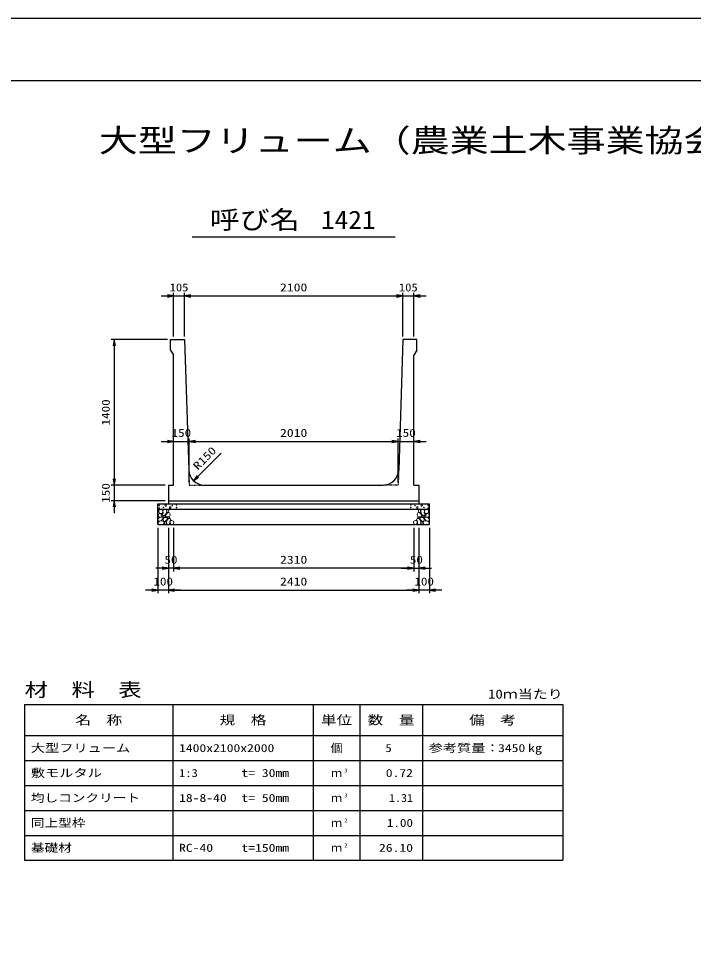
# Model space of a CAD drawing. Units: millimetres at full size. Extents: x 0 to 25230, y 0 to 17820.
# Drawn here: x 8469 to 14960, y 8910 to 17820 of the extents above; entities that cross this region are included whole.
import ezdxf
from ezdxf.enums import TextEntityAlignment as Align

# ---------------------------------------------------------------- set-up
doc = ezdxf.new("R2010")
doc.units = ezdxf.units.MM
doc.linetypes.add('DASHED_SPACED', pattern=[12, 6, -6])
for name, color, linetype, lineweight in [('0_2', 7, 'Continuous', 25), ('D-DCR-HCHn', 4, 'Continuous', 9), ('D-MTR-FRAM', 7, 'Continuous', 25), ('D-MTR-LINE', 7, 'Continuous', 25), ('D-STR-DIM', 7, 'Continuous', 25), ('D-STR-STRn', 1, 'Continuous', 25), ('D-TTL', 2, 'Continuous', 25), ('D-TTL-TXT', 7, 'Continuous', 25)]:
    doc.layers.add(name, color=color, linetype=linetype, lineweight=lineweight)
doc.layers.add('D-MTR', color=7, linetype='Continuous')
doc.layers.add('D-MTR-TXT', color=7, linetype='Continuous')
doc.styles.add('ＭＳ ゴシック', font='')
doc.styles.get('ＭＳ ゴシック').set_extended_font_data('MS Gothic')

# ---------------------------------------------------------------- blocks, each defined once
blk = doc.blocks.new('open_arrow')
at = {"color": 0, "linetype": 'Continuous', "lineweight": -2}
blk.add_lwpolyline([(7.5, 1.25), (0, 0), (7.5, -1.25)], dxfattribs=at)

msp = doc.modelspace()

# ---------------------------------------------------------------- linework, layer by layer
at = {"layer": '0_2'}
for p, q in [((9910, 12920), (9910, 12500)), ((9960, 12920), (9960, 12500)), ((9960, 12920), (9960, 12500)), ((12270, 12920), (12270, 12500)), ((10080, 12530), (9790, 12530)), ((12270, 12530), (9960, 12530))]:
    msp.add_line(p, q, dxfattribs=at)
at = {"layer": 'D-DCR-HCHn'}
for points in [[(9815.46, 13050.356), (9810.26, 13034.753), (9817.194, 13024.352), (9834.53, 13022.618), (9846.366, 13027.699), (9841.464, 13039.954), (9844.932, 13046.889), (9837.997, 13053.823), (9827.596, 13057.29)], [(9848.366, 12992.757), (9861.208, 13012.019), (9859.603, 13016.834), (9841.946, 13021.65), (9825.894, 13020.045), (9814.658, 13010.414), (9813.052, 12999.177), (9814.658, 12987.941), (9827.499, 12984.731)], [(9848.399, 13093.696), (9832.796, 13097.163), (9818.928, 13090.228), (9817.194, 13074.626), (9820.661, 13062.491), (9837.997, 13057.29), (9850.132, 13057.29), (9855.333, 13065.958), (9855.333, 13085.028)], [(9862.267, 13095.429), (9857.067, 13079.827), (9858.8, 13062.491), (9846.665, 13043.421), (9862.267, 13034.753), (9879.603, 13043.421), (9890.005, 13057.29), (9893.472, 13079.827), (9890.005, 13091.962), (9879.603, 13097.163)], [(9865.735, 13034.753), (9857.067, 13027.819), (9860.534, 13022.618), (9872.669, 13022.618), (9877.87, 13024.352), (9881.337, 13031.286), (9876.136, 13036.487)], [(9893.311, 12992.757), (9901.337, 13012.019), (9894.916, 13020.045), (9875.654, 13020.045), (9867.628, 13016.834), (9859.603, 13005.598), (9859.603, 12995.967), (9867.628, 12983.125), (9877.259, 12981.52)], [(9891.739, 13053.823), (9883.071, 13033.02), (9890.005, 13024.352), (9910.808, 13024.352), (9919.476, 13027.819), (9928.144, 13039.954), (9928.144, 13050.356), (9919.476, 13064.224), (9909.074, 13065.958)], [(9920.599, 12954.232), (9925.415, 12968.679), (9923.81, 12984.731), (9935.046, 13002.388), (9920.599, 13010.414), (9904.548, 13002.388), (9894.916, 12989.546), (9891.706, 12968.679), (9894.916, 12957.443), (9904.548, 12952.627)], [(9895.206, 13091.962), (9895.206, 13071.159), (9903.874, 13065.958), (9912.542, 13071.159), (9914.275, 13083.294), (9912.542, 13093.696), (9900.407, 13097.163)], [(9917.389, 13010.414), (9925.415, 13016.834), (9922.204, 13021.65), (9910.968, 13021.65), (9906.153, 13020.045), (9902.942, 13013.624), (9907.758, 13008.808)], [(12309.401, 12954.232), (12304.585, 12968.679), (12306.19, 12984.731), (12294.954, 13002.388), (12309.401, 13010.414), (12325.452, 13002.388), (12335.084, 12989.546), (12338.294, 12968.679), (12335.084, 12957.443), (12325.452, 12952.627)], [(12338.261, 13053.823), (12346.929, 13033.02), (12339.995, 13024.352), (12319.192, 13024.352), (12310.524, 13027.819), (12301.856, 13039.954), (12301.856, 13050.356), (12310.524, 13064.224), (12320.926, 13065.958)], [(12312.611, 13010.414), (12304.585, 13016.834), (12307.796, 13021.65), (12319.032, 13021.65), (12323.847, 13020.045), (12327.058, 13013.624), (12322.242, 13008.808)], [(12334.794, 13091.962), (12334.794, 13071.159), (12326.126, 13065.958), (12317.458, 13071.159), (12315.725, 13083.294), (12317.458, 13093.696), (12329.593, 13097.163)], [(12336.689, 12992.757), (12328.663, 13012.019), (12335.084, 13020.045), (12354.346, 13020.045), (12362.372, 13016.834), (12370.397, 13005.598), (12370.397, 12995.967), (12362.372, 12983.125), (12352.741, 12981.52)], [(12367.733, 13095.429), (12372.933, 13079.827), (12371.2, 13062.491), (12383.335, 13043.421), (12367.733, 13034.753), (12350.397, 13043.421), (12339.995, 13057.29), (12336.528, 13079.827), (12339.995, 13091.962), (12350.397, 13097.163)], [(12364.265, 13034.753), (12372.933, 13027.819), (12369.466, 13022.618), (12357.331, 13022.618), (12352.13, 13024.352), (12348.663, 13031.286), (12353.864, 13036.487)], [(12381.634, 12992.757), (12368.792, 13012.019), (12370.397, 13016.834), (12388.054, 13021.65), (12404.106, 13020.045), (12415.342, 13010.414), (12416.948, 12999.177), (12415.342, 12987.941), (12402.501, 12984.731)], [(12381.601, 13093.696), (12397.204, 13097.163), (12411.072, 13090.228), (12412.806, 13074.626), (12409.339, 13062.491), (12392.003, 13057.29), (12379.868, 13057.29), (12374.667, 13065.958), (12374.667, 13085.028)], [(12414.54, 13050.356), (12419.74, 13034.753), (12412.806, 13024.352), (12395.47, 13022.618), (12383.634, 13027.699), (12388.536, 13039.954), (12385.068, 13046.889), (12392.003, 13053.823), (12402.404, 13057.29)], [(9854.787, 12952.627), (9866.023, 12957.443), (9869.234, 12973.494), (9862.813, 12984.731), (9851.577, 12987.941), (9837.13, 12986.336), (9821.078, 12979.915), (9813.052, 12970.284), (9813.052, 12959.048), (9817.868, 12952.627), (9837.13, 12954.232)], [(9890.101, 12957.443), (9890.101, 12976.705), (9882.075, 12981.52), (9874.049, 12976.705), (9872.444, 12965.469), (9874.049, 12955.837), (9885.285, 12952.627)], [(9933.441, 12955.837), (9947.887, 12952.627), (9960.729, 12959.048), (9962.334, 12973.494), (9959.124, 12984.731), (9943.072, 12989.546), (9931.836, 12989.546), (9927.02, 12981.52), (9927.02, 12963.863)], [(12296.559, 12955.837), (12282.113, 12952.627), (12269.271, 12959.048), (12267.666, 12973.494), (12270.876, 12984.731), (12286.928, 12989.546), (12298.164, 12989.546), (12302.98, 12981.52), (12302.98, 12963.863)], [(12339.899, 12957.443), (12339.899, 12976.705), (12347.925, 12981.52), (12355.951, 12976.705), (12357.556, 12965.469), (12355.951, 12955.837), (12344.715, 12952.627)], [(12375.213, 12952.627), (12363.977, 12957.443), (12360.766, 12973.494), (12367.187, 12984.731), (12378.423, 12987.941), (12392.87, 12986.336), (12408.922, 12979.915), (12416.948, 12970.284), (12416.948, 12959.048), (12412.132, 12952.627), (12392.87, 12954.232)]]:
    msp.add_lwpolyline(points, close=True, dxfattribs=at)
for centre, radius in [((9820.727, 13133.955), 3), ((9821.869, 13108.91), 3), ((9862.292, 13115.752), 3), ((9883.336, 13133.955), 7.5), ((9926.664, 13114.961), 7.5), ((9947.708, 13133.164), 3), ((9988.131, 13140.006), 3), ((9989.273, 13114.961), 3), ((12240.727, 13114.961), 3), ((12241.869, 13140.006), 3), ((12282.292, 13133.164), 3), ((12303.336, 13114.961), 7.5), ((12346.664, 13133.955), 7.5), ((12367.708, 13115.752), 3), ((12408.131, 13108.91), 3), ((12409.273, 13133.955), 3)]:
    msp.add_circle(centre, radius, dxfattribs=at)
at = {"layer": 'D-MTR-FRAM'}
for p, q in [((8527.5, 11220), (13702.5, 11220)), ((8527.5, 11220), (8527.5, 9720)), ((13702.5, 11220), (13702.5, 9720)), ((8527.5, 9720), (13702.5, 9720))]:
    msp.add_line(p, q, dxfattribs=at)
at = {"layer": 'D-MTR-LINE'}
for p, q in [((9952.5, 11220), (9952.5, 9720)), ((11302.5, 11220), (11302.5, 9720)), ((11752.5, 11220), (11752.5, 9720)), ((12352.5, 11220), (12352.5, 9720)), ((8527.5, 10920), (13702.5, 10920)), ((8527.5, 10680), (13702.5, 10680)), ((8527.5, 10440), (13702.5, 10440)), ((8527.5, 10200), (13702.5, 10200)), ((8527.5, 9960), (13702.5, 9960))]:
    msp.add_line(p, q, dxfattribs=at)
at = {"layer": 'D-STR-DIM'}
for p, q in [((9840, 15150), (10185, 15150)), ((9960, 14760), (9960, 15180)), ((10065, 14760), (10065, 15180)), ((10065, 14760), (10065, 15180)), ((10065, 15150), (12165, 15150)), ((12045, 15150), (12390, 15150)), ((12165, 14760), (12165, 15180)), ((12165, 14760), (12165, 15180)), ((12270, 14760), (12270, 15180)), ((9900, 14730), (9360, 14730)), ((9390, 14730), (9390, 13330)), ((9840, 13750), (10230, 13750)), ((10110, 13360), (10110, 13780)), ((10110, 13360), (10110, 13780)), ((10110, 13750), (12120, 13750)), ((12000, 13750), (12390, 13750)), ((12120, 13360), (12120, 13780)), ((12120, 13360), (12120, 13780)), ((10150.908, 13372.244), (10416.073, 13637.409)), ((9390, 13450), (9390, 13060)), ((9880, 13330), (9360, 13330)), ((9880, 13330), (9360, 13330)), ((9880, 13180), (9360, 13180)), ((9810, 12920), (9810, 12290)), ((9910, 12920), (9910, 12290)), ((9910, 12920), (9910, 12290)), ((12270, 12920), (12270, 12500)), ((12320, 12920), (12320, 12290)), ((12320, 12920), (12320, 12290)), ((12320, 12920), (12320, 12500)), ((12420, 12920), (12420, 12290)), ((12150, 12530), (12440, 12530)), ((10030, 12320), (9690, 12320)), ((9910, 12320), (12320, 12320)), ((12540, 12320), (12200, 12320))]:
    msp.add_line(p, q, dxfattribs=at)
at = {"layer": 'D-STR-STRn'}
for p, q in [((9930, 14730), (10065, 14730)), ((9930, 14630), (9930, 14730)), ((10065, 14730), (10105.333, 13475.181)), ((12165, 14730), (12124.667, 13475.181)), ((12300, 14730), (12165, 14730)), ((12300, 14630), (12300, 14730)), ((9930, 14630), (9960, 14580)), ((12300, 14630), (12270, 14580)), ((9960, 13330), (9960, 14580)), ((12270, 13330), (12270, 14580)), ((9910, 13330), (9910, 13180)), ((9910, 13330), (9960, 13330)), ((10255.256, 13330), (11974.744, 13330)), ((12270, 13330), (12320, 13330)), ((12320, 13330), (12320, 13180)), ((9810, 12950), (9810, 13150)), ((9810, 13150), (12420, 13150)), ((9810, 13100), (12420, 13100)), ((9910, 13180), (12320, 13180)), ((9910, 13180), (9910, 13150)), ((12320, 13180), (12320, 13150)), ((12420, 12950), (12420, 13150)), ((9810, 12950), (12420, 12950))]:
    msp.add_line(p, q, dxfattribs=at)
at = {"layer": 'D-STR-STRn', "color": 2, "linetype": 'DASHED_SPACED'}
for p, q in [((10105.333, 13475.181), (10110, 13330)), ((12124.667, 13475.181), (12120, 13330)), ((10110, 13330), (10255.256, 13330)), ((12120, 13330), (11974.744, 13330))]:
    msp.add_line(p, q, dxfattribs=at)
at = {"layer": 'D-STR-STRn'}
for centre, start, end in [((10255.256, 13480), 181.84102, 270), ((11974.744, 13480), 270, 358.15898)]:
    msp.add_arc(centre, 150, start, end, dxfattribs=at)
at = {"layer": 'D-TTL'}
for points in [[(0, 0), (25230, 0), (25230, 17820), (0, 17820)], [(600, 600), (24630, 600), (24630, 17220), (600, 17220)]]:
    msp.add_lwpolyline(points, close=True, dxfattribs=at)
at = {"layer": 'D-TTL-TXT'}
msp.add_line((10140, 15720), (12090, 15720), dxfattribs=at)

# ---------------------------------------------------------------- block references
at = {"layer": '0_2', "xscale": 8, "yscale": 8, "rotation": 180}
for p in [(9910, 12530), (12270, 12530)]:
    msp.add_blockref('open_arrow', p, dxfattribs=at)
at = {"layer": '0_2', "xscale": 8, "yscale": 8}
msp.add_blockref('open_arrow', (9960, 12530), dxfattribs=at)
msp.add_blockref('open_arrow', (9960, 12530), dxfattribs=at)
at = {"layer": 'D-STR-DIM', "xscale": 8, "yscale": 8}
for p, rotation in [((9960, 15150), 180), ((12165, 15150), 180), ((12165, 15150), 180), ((9390, 14730), 270), ((9960, 13750), 180), ((12120, 13750), 180), ((12120, 13750), 180), ((9390, 13330), 90), ((9390, 13330), 90), ((10150.908, 13372.244), 45), ((9390, 13180), 270), ((12270, 12530), 180), ((9810, 12320), 180), ((12320, 12320), 180), ((12320, 12320), 180)]:
    msp.add_blockref('open_arrow', p, dxfattribs=dict(at, rotation=rotation))
for p in [(10065, 15150), (10065, 15150), (12270, 15150), (10110, 13750), (10110, 13750), (12270, 13750), (12320, 12530), (9910, 12320), (9910, 12320), (12420, 12320)]:
    msp.add_blockref('open_arrow', p, dxfattribs=at)

# ---------------------------------------------------------------- texts
at = {"layer": '0_2', "style": 'ＭＳ ゴシック'}
for s, width, p in [('50', 1.2, (9935, 12612.5)), ('2310', 1.25, (11115, 12612.5))]:
    msp.add_text(s, height=76.98, dxfattribs=dict(at, width=width)).set_placement(p, align=Align.MIDDLE_CENTER)
at = {"layer": 'D-MTR', "style": 'ＭＳ ゴシック', "width": 1.25}
msp.add_text('材\u3000料\u3000表', height=132, dxfattribs=at).set_placement((8527.5, 11256), align=Align.BOTTOM_LEFT)
at = {"layer": 'D-MTR', "style": 'ＭＳ ゴシック', "width": 1.2}
msp.add_text('10ｍ当たり', height=87.98, dxfattribs=at).set_placement((13702.5, 11249), align=Align.BOTTOM_RIGHT)
at = {"layer": 'D-MTR-TXT', "style": 'ＭＳ ゴシック'}
for s, height, width, p in [('名\u3000称', 87.98, 1.25, (9240, 11070)), ('規\u3000格', 87.98, 1.25, (10627.5, 11070)), ('単位', 87.98, 1.25, (11527.5, 11070)), ('数\u3000量', 87.98, 1.25, (12052.5, 11070)), ('備\u3000考', 87.98, 1.25, (13027.5, 11070)), ('個', 76.98, 1.1, (11527.5, 10800))]:
    msp.add_text(s, height=height, dxfattribs=dict(at, width=width)).set_placement(p, align=Align.MIDDLE_CENTER)
for s, width, p in [('大型フリューム', 1.3, (8587.5, 10800)), ('1400x2100x2000', 1.25, (10012.5, 10800)), ('参考質量：    kg', 1.3, (12412.5, 10800)), ('敷モルタル', 1.3, (8587.5, 10560)), ('1:3', 1.15, (10012.5, 10560)), ('t= 30mm', 1.25, (10612.5, 10560)), ('均しコンクリート', 1.25, (8587.5, 10320)), ('18-8-40', 1.25, (10012.5, 10320)), ('t= 50mm', 1.25, (10612.5, 10320)), ('同上型枠', 1.25, (8587.5, 10080)), ('基礎材', 1.25, (8587.5, 9840)), ('RC-40', 1.25, (10012.5, 9840)), ('t=150mm', 1.25, (10612.5, 9840))]:
    msp.add_text(s, height=76.98, dxfattribs=dict(at, width=width)).set_placement(p, align=Align.MIDDLE_LEFT)
for s, width, p in [('5', 1.15, (12057.83, 10800)), ('3450', 1.25, (13342.5, 10800)), ('0.72', 1.25, (12262.5, 10560)), ('1.31', 1.1, (12262.5, 10320)), ('1.00', 1.2, (12262.5, 10080)), ('26.10', 1.25, (12262.5, 9840))]:
    msp.add_text(s, height=76.98, dxfattribs=dict(at, width=width)).set_placement(p, align=Align.MIDDLE_RIGHT)
for p in [(11527.5, 10560), (11527.5, 10320), (11527.5, 10080), (11527.5, 9840)]:
    msp.add_text('ｍ', height=76.98, dxfattribs=at).set_placement(p, align=Align.MIDDLE_CENTER)
at = {"layer": 'D-MTR-TXT', "style": 'ＭＳ ゴシック', "width": 1.15}
for s, p in [('3', (11602.5, 10553)), ('3', (11602.5, 10313)), ('2', (11602.5, 10073)), ('2', (11602.5, 9833))]:
    msp.add_text(s, height=38.49, dxfattribs=at).set_placement(p, align=Align.BOTTOM_LEFT)
at = {"layer": 'D-STR-DIM', "style": 'ＭＳ ゴシック'}
for s, width, p in [('105', 1.15, (10012.5, 15232.5)), ('2100', 1.25, (11115, 15232.5)), ('105', 1.15, (12217.5, 15232.5)), ('150', 1.2, (10035, 13832.5)), ('2010', 1.25, (11115, 13832.5)), ('150', 1.2, (12195, 13832.5)), ('50', 1.2, (12295, 12612.5)), ('100', 1.2, (9860, 12402.5)), ('2410', 1.25, (11115, 12402.5)), ('100', 1.2, (12370, 12402.5))]:
    msp.add_text(s, height=76.98, dxfattribs=dict(at, width=width)).set_placement(p, align=Align.MIDDLE_CENTER)
at = {"layer": 'D-STR-DIM', "style": 'ＭＳ ゴシック', "width": 1.2}
for s, p in [('1400', (9307.5, 14030)), ('150', (9307.5, 13255))]:
    msp.add_text(s, height=76.98, rotation=90, dxfattribs=at).set_placement(p, align=Align.MIDDLE_CENTER)
at = {"layer": 'D-STR-DIM', "style": 'ＭＳ ゴシック', "width": 1.25}
msp.add_text('R150', height=76.98, rotation=45, dxfattribs=at).set_placement((10209.318, 13453.281), align=Align.BOTTOM_LEFT)
at = {"layer": 'D-TTL-TXT', "style": 'ＭＳ ゴシック'}
for s, height, width, p in [('大型フリューム（農業土木事業協会型）', 219.9, 1.25, (12615, 16470)), ('呼び名', 176, 1.2, (10740, 15742.5)), ('1421', 176, 1.1, (11640, 15742.5))]:
    msp.add_text(s, height=height, dxfattribs=dict(at, width=width)).set_placement(p, align=Align.BOTTOM_CENTER)

doc.saveas('drawing.dxf')
